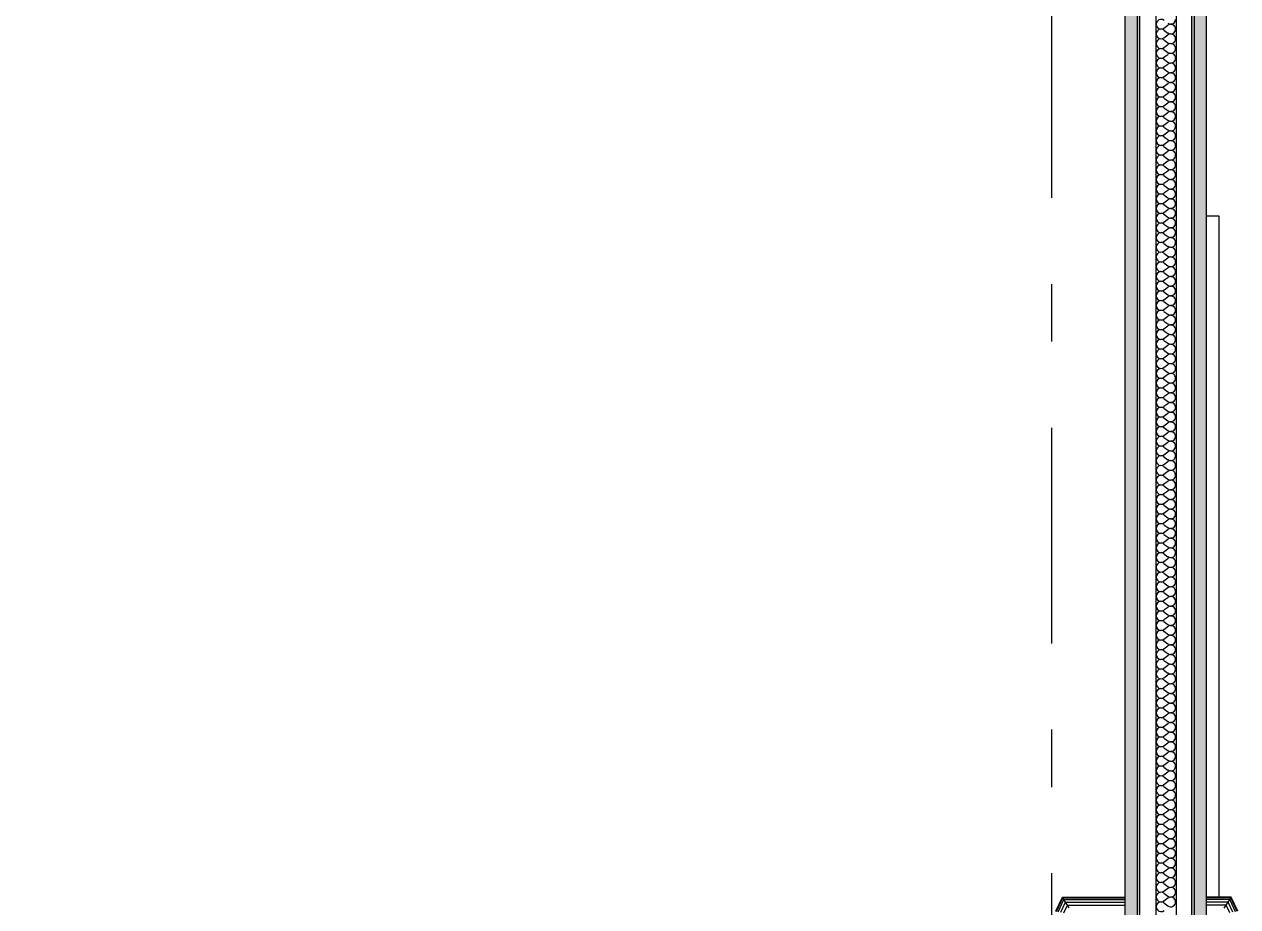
# Model space of a CAD drawing. Header units: millimetres. Extents: x -48147 to 1436659, y -488302 to 18123.
# Drawn here: x 1416074 to 1417564, y -473605 to -472522 of the extents above; entities that cross this region are included whole.
import ezdxf
from ezdxf.enums import TextEntityAlignment as Align

# ---------------------------------------------------------------- set-up
doc = ezdxf.new("R2010")
doc.units = ezdxf.units.MM
doc.header["$MEASUREMENT"] = 0
doc.linetypes.add('Double Dashed', pattern=[546.805537, 264.583325, -105.833328, 70.555556, -105.833328])
doc.linetypes.add('Wipeout_Contour', pattern=[1000, 0, -1000])
for name, color, linetype in [('New_A-15-MG_Structural_Grid_Phase_2', 7, 'Continuous'), ('New_A-25-M_Wall_Int', 7, 'Continuous'), ('New_A-95-D_1_20', 7, 'Continuous'), ('New_ArchiCAD Doors', 7, 'Continuous')]:
    doc.layers.add(name, color=color, linetype=linetype)
for name, color, linetype, lineweight, true_color in [('New_A-15-MG_Structural_Grid_Phase_2_Pen_No__222', 7, 'Continuous', 13, 0x65af33), ('New_A-25-M_Wall_Int_Pen_No__107', 7, 'Continuous', 15, 0xa6a6a6), ('New_ArchiCAD Doors_Pen_No__63', 7, 'Continuous', 20, 0x606060)]:
    doc.layers.add(name, color=color, linetype=linetype, lineweight=lineweight, true_color=true_color)
for name, color, linetype, lineweight in [('New_A-25-M_Wall_Int_Pen_No__1', 7, 'Continuous', 13), ('New_A-95-D_1_20_Pen_No__1', 7, 'Continuous', 13), ('New_ArchiCAD Doors_Pen_No__3', 7, 'Continuous', 18), ('New_ArchiCAD Doors_Pen_No__93', 8, 'Continuous', 13)]:
    doc.layers.add(name, color=color, linetype=linetype, lineweight=lineweight)
doc.styles.add('GENERATED_STYLE_1', font='')
doc.styles.add('GENERATED_STYLE_2', font='')
doc.styles.get('GENERATED_STYLE_1').set_extended_font_data('Arial')
doc.styles.get('GENERATED_STYLE_2').set_extended_font_data('Swis721 BT')
doc.dimstyles.new('GENERATED_STYLE__4', dxfattribs={"dimtxt": 125, "dimasz": 47.5, "dimexe": 0.18, "dimexo": 50, "dimgap": 0.09, "dimtad": 1, "dimdec": 0, "dimzin": 0, "dimdsep": 46, "dimtxsty": 'GENERATED_STYLE_1', "dimblk": 'ARROWHEAD_2', "dimblk1": 'ARROWHEAD_2', "dimblk2": 'ARROWHEAD_2', "dimcen": 0.09, "dimclrd": 7, "dimclre": 7, "dimclrt": 7, "dimadec": 0, "dimazin": 0, "dimtfac": 1, "dimtdec": 4, "dimtmove": 0, "dimatfit": 3, "dimfxl": 1, "dimtolj": 1, "dimtzin": 0, "dimarcsym": 0})

# ---------------------------------------------------------------- blocks, each defined once
blk = doc.blocks.new('Section Elem_195_2', base_point=(1424163.9, -483032.8))
at = {"color": 254, "linetype": 'Wipeout_Contour', "lineweight": 0, "ltscale": 50714756.42789823}
blk.add_wipeout([(1413335.4, -471907.8), (1417385.4, -471907.8), (1417385.4, -471932.8), (1413335.4, -471932.8), (1413335.4, -474014.8), (1413356.7, -474014.8), (1413356.7, -474032.8), (1413335.4, -474032.8), (1413335.4, -474932.8), (1417425.4, -474932.8), (1417425.4, -474232.8), (1417348.8, -474232.8), (1417340.8, -474215.6), (1417340.8, -473611), (1417348.8, -473593.8), (1417425.4, -473593.8), (1417425.4, -471639.4), (1413462.3, -471639.4), (1413462.3, -471627.6), (1417425.4, -471627.6), (1417425.4, -471344.6), (1413462.3, -471344.6), (1413462.3, -471332.8), (1413412.1, -471332.8), (1413412.1, -471347.8), (1413349.9, -471347.8), (1413342.7, -471350.8), (1413339.7, -471358), (1413339.7, -471765.6), (1413342.7, -471772.8), (1413349.9, -471775.8), (1413412.1, -471775.8), (1413412.1, -471790.8), (1413335.4, -471790.8)], dxfattribs=at).dxf.layer = 'New_A-25-M_Wall_Int'
blk = doc.blocks.new('Section Elem_339_2', base_point=(1424163.9, -483032.8))
at = {"color": 254, "linetype": 'Wipeout_Contour', "lineweight": 0, "ltscale": 5977687.192224037}
blk.add_wipeout([(1417525.4, -472757.8), (1417525.4, -473593.8), (1417541.4, -473593.8), (1417541.4, -472757.8)], dxfattribs=at).dxf.layer = 'New_ArchiCAD Doors'
at = {"layer": 'New_ArchiCAD Doors_Pen_No__63', "linetype": 'Continuous'}
for p, q in [((1417541.4, -472757.8), (1417525.4, -472757.8)), ((1417541.4, -473593.8), (1417541.4, -472757.8))]:
    blk.add_line(p, q, dxfattribs=at)
blk = doc.blocks.new('Section Elem_340_2', base_point=(1424163.9, -483032.8))
at = {"layer": 'New_ArchiCAD Doors_Pen_No__3', "linetype": 'Continuous'}
for p, q in [((1417425.3, -472531.8), (1417425.3, -472595.8)), ((1417425.3, -472635.7), (1417425.3, -472699.7)), ((1417425.3, -472739.7), (1417425.3, -472803.6)), ((1417425.3, -472843.6), (1417425.3, -472907.6)), ((1417425.3, -472947.5), (1417425.3, -473011.5)), ((1417425.3, -473051.5), (1417425.3, -473115.4)), ((1417425.3, -473155.4), (1417425.3, -473219.3)), ((1417425.3, -473259.3), (1417425.3, -473323.3)), ((1417425.3, -473363.3), (1417425.3, -473427.2)), ((1417425.3, -473467.2), (1417425.3, -473531.1))]:
    blk.add_line(p, q, dxfattribs=at)
at = {"color": 254, "linetype": 'Wipeout_Contour', "lineweight": 0, "ltscale": 5977556.214615133}
blk.add_wipeout([(1417350.4, -473613.1), (1417354.1, -473613.9), (1417357.2, -473607.1), (1417354.9, -473603.5)], dxfattribs=at).dxf.layer = 'New_ArchiCAD Doors'
at = {"color": 254, "linetype": 'Wipeout_Contour', "lineweight": 0, "ltscale": 5978302.111514271}
blk.add_wipeout([(1417547.6, -473607.1), (1417550.8, -473613.9), (1417554.4, -473613.1), (1417549.9, -473603.5)], dxfattribs=at).dxf.layer = 'New_ArchiCAD Doors'
at = {"color": 254, "linetype": 'Wipeout_Contour', "lineweight": 0, "ltscale": 5977542.123532491}
blk.add_wipeout([(1417346.8, -473612.3), (1417350.4, -473613.1), (1417354.9, -473603.5), (1417352.6, -473599.8)], dxfattribs=at).dxf.layer = 'New_ArchiCAD Doors'
at = {"color": 254, "linetype": 'Wipeout_Contour', "lineweight": 0, "ltscale": 5978310.538106339}
blk.add_wipeout([(1417549.9, -473603.5), (1417554.4, -473613.1), (1417558.1, -473612.3), (1417552.2, -473599.8)], dxfattribs=at).dxf.layer = 'New_ArchiCAD Doors'
at = {"color": 254, "linetype": 'Wipeout_Contour', "lineweight": 0, "ltscale": 5977529.010577207}
blk.add_wipeout([(1417343.7, -473611.6), (1417346.8, -473612.3), (1417352.6, -473599.8), (1417350.6, -473596.7)], dxfattribs=at).dxf.layer = 'New_ArchiCAD Doors'
at = {"color": 254, "linetype": 'Wipeout_Contour', "lineweight": 0, "ltscale": 5978318.374092672}
blk.add_wipeout([(1417552.2, -473599.8), (1417558.1, -473612.3), (1417561.2, -473611.6), (1417554.2, -473596.7)], dxfattribs=at).dxf.layer = 'New_ArchiCAD Doors'
at = {"color": 254, "linetype": 'Wipeout_Contour', "lineweight": 0, "ltscale": 5977689.866631036}
blk.add_wipeout([(1417425.4, -473603.5), (1417354.9, -473603.5), (1417357.2, -473607.1), (1417425.4, -473607.1)], dxfattribs=at).dxf.layer = 'New_ArchiCAD Doors'
at = {"color": 254, "linetype": 'Wipeout_Contour', "lineweight": 0, "ltscale": 5978245.148884841}
blk.add_wipeout([(1417525.4, -473607.1), (1417547.6, -473607.1), (1417549.9, -473603.5), (1417525.4, -473603.5)], dxfattribs=at).dxf.layer = 'New_ArchiCAD Doors'
at = {"color": 254, "linetype": 'Wipeout_Contour', "lineweight": 0, "ltscale": 5977666.019680269}
blk.add_wipeout([(1417349.3, -473594.6), (1417350.6, -473596.7), (1417425.4, -473596.7), (1417425.4, -473594.6)], dxfattribs=at).dxf.layer = 'New_ArchiCAD Doors'
at = {"color": 254, "linetype": 'Wipeout_Contour', "lineweight": 0, "ltscale": 5978244.532917762}
blk.add_wipeout([(1417555.6, -473594.6), (1417525.4, -473594.6), (1417525.4, -473596.7), (1417554.2, -473596.7)], dxfattribs=at).dxf.layer = 'New_ArchiCAD Doors'
at = {"color": 254, "linetype": 'Wipeout_Contour', "lineweight": 0, "ltscale": 5977672.493168397}
blk.add_wipeout([(1417425.4, -473599.8), (1417425.4, -473596.7), (1417350.6, -473596.7), (1417352.6, -473599.8)], dxfattribs=at).dxf.layer = 'New_ArchiCAD Doors'
at = {"color": 254, "linetype": 'Wipeout_Contour', "lineweight": 0, "ltscale": 5978244.710515522}
blk.add_wipeout([(1417525.4, -473596.7), (1417525.4, -473599.8), (1417552.2, -473599.8), (1417554.2, -473596.7)], dxfattribs=at).dxf.layer = 'New_ArchiCAD Doors'
at = {"color": 254, "linetype": 'Wipeout_Contour', "lineweight": 0, "ltscale": 5977518.875443991}
blk.add_wipeout([(1417349.3, -473594.6), (1417341.6, -473611.2), (1417343.7, -473611.6), (1417350.6, -473596.7)], dxfattribs=at).dxf.layer = 'New_ArchiCAD Doors'
at = {"color": 254, "linetype": 'Wipeout_Contour', "lineweight": 0, "ltscale": 5978324.418126585}
blk.add_wipeout([(1417555.6, -473594.6), (1417554.2, -473596.7), (1417561.2, -473611.6), (1417563.3, -473611.2)], dxfattribs=at).dxf.layer = 'New_ArchiCAD Doors'
at = {"color": 254, "linetype": 'Wipeout_Contour', "lineweight": 0, "ltscale": 5977680.86703114}
blk.add_wipeout([(1417354.9, -473603.5), (1417425.4, -473603.5), (1417425.4, -473599.8), (1417352.6, -473599.8)], dxfattribs=at).dxf.layer = 'New_ArchiCAD Doors'
at = {"color": 254, "linetype": 'Wipeout_Contour', "lineweight": 0, "ltscale": 5978244.927096295}
blk.add_wipeout([(1417525.4, -473603.5), (1417549.9, -473603.5), (1417552.2, -473599.8), (1417525.4, -473599.8)], dxfattribs=at).dxf.layer = 'New_ArchiCAD Doors'
at = {"color": 254, "linetype": 'Wipeout_Contour', "lineweight": 0, "ltscale": 5977662.432178197}
blk.add_wipeout([(1417425.4, -473593.8), (1417348.8, -473593.8), (1417349.3, -473594.6), (1417425.4, -473594.6)], dxfattribs=at).dxf.layer = 'New_ArchiCAD Doors'
at = {"color": 254, "linetype": 'Wipeout_Contour', "lineweight": 0, "ltscale": 5978244.420300364}
blk.add_wipeout([(1417525.4, -473594.6), (1417555.6, -473594.6), (1417556.1, -473593.8), (1417525.4, -473593.8)], dxfattribs=at).dxf.layer = 'New_ArchiCAD Doors'
at = {"layer": 'New_ArchiCAD Doors_Pen_No__3', "linetype": 'Continuous'}
blk.add_line((1417425.3, -473571.1), (1417425.3, -473635.1), dxfattribs=at)
at = {"color": 254, "linetype": 'Wipeout_Contour', "lineweight": 0, "ltscale": 5977513.266681656}
blk.add_wipeout([(1417340.8, -473611), (1417341.6, -473611.2), (1417349.3, -473594.6), (1417348.8, -473593.8)], dxfattribs=at).dxf.layer = 'New_ArchiCAD Doors'
at = {"color": 254, "linetype": 'Wipeout_Contour', "lineweight": 0, "ltscale": 5978327.737841712}
blk.add_wipeout([(1417564.1, -473611), (1417556.1, -473593.8), (1417555.6, -473594.6), (1417563.3, -473611.2)], dxfattribs=at).dxf.layer = 'New_ArchiCAD Doors'
at = {"layer": 'New_ArchiCAD Doors_Pen_No__93', "linetype": 'Continuous'}
for p, q in [((1417340.8, -473611), (1417348.8, -473593.8)), ((1417341.6, -473611.2), (1417349.3, -473594.6)), ((1417343.7, -473611.6), (1417350.6, -473596.7)), ((1417346.8, -473612.3), (1417352.6, -473599.8)), ((1417348.8, -473593.8), (1417425.4, -473593.8)), ((1417349.3, -473594.6), (1417348.8, -473593.8)), ((1417349.3, -473594.6), (1417425.4, -473594.6)), ((1417350.6, -473596.7), (1417349.3, -473594.6)), ((1417350.4, -473613.1), (1417354.9, -473603.5)), ((1417350.6, -473596.7), (1417425.4, -473596.7)), ((1417352.6, -473599.8), (1417350.6, -473596.7)), ((1417354.9, -473603.5), (1417352.6, -473599.8)), ((1417352.6, -473599.8), (1417425.4, -473599.8)), ((1417354.9, -473603.5), (1417425.4, -473603.5)), ((1417357.2, -473607.1), (1417354.9, -473603.5)), ((1417556.1, -473593.8), (1417525.4, -473593.8)), ((1417555.6, -473594.6), (1417525.4, -473594.6)), ((1417554.2, -473596.7), (1417525.4, -473596.7)), ((1417552.2, -473599.8), (1417525.4, -473599.8)), ((1417549.9, -473603.5), (1417525.4, -473603.5)), ((1417547.6, -473607.1), (1417549.9, -473603.5)), ((1417549.9, -473603.5), (1417552.2, -473599.8)), ((1417554.4, -473613.1), (1417549.9, -473603.5)), ((1417552.2, -473599.8), (1417554.2, -473596.7)), ((1417558.1, -473612.3), (1417552.2, -473599.8)), ((1417554.2, -473596.7), (1417555.6, -473594.6)), ((1417561.2, -473611.6), (1417554.2, -473596.7)), ((1417555.6, -473594.6), (1417556.1, -473593.8)), ((1417563.3, -473611.2), (1417555.6, -473594.6)), ((1417564.1, -473611), (1417556.1, -473593.8))]:
    blk.add_line(p, q, dxfattribs=at)
blk = doc.blocks.new('*X370', base_point=(1424163.9, -483032.8))
at = {"layer": 'New_A-25-M_Wall_Int_Pen_No__107', "linetype": 'Continuous'}
for p, q in [((1417473.5, -472526.8), (1417478.3, -472523.3)), ((1417473.5, -472529.2), (1417478.3, -472532.8)), ((1417473.5, -472538.7), (1417478.3, -472535.2)), ((1417473.5, -472541.1), (1417478.3, -472544.7)), ((1417473.5, -472550.7), (1417478.3, -472547.1)), ((1417473.5, -472553), (1417478.3, -472556.6)), ((1417473.5, -472562.6), (1417478.3, -472559)), ((1417473.5, -472564.9), (1417478.3, -472568.5)), ((1417473.5, -472574.5), (1417478.3, -472570.9)), ((1417473.5, -472576.8), (1417478.3, -472580.4)), ((1417473.5, -472586.4), (1417478.3, -472582.8)), ((1417473.5, -472588.7), (1417478.3, -472592.3)), ((1417473.5, -472598.3), (1417478.3, -472594.7)), ((1417473.5, -472600.7), (1417478.3, -472604.2)), ((1417473.5, -472610.2), (1417478.3, -472606.6)), ((1417473.5, -472612.6), (1417478.3, -472616.1)), ((1417473.5, -472622.1), (1417478.3, -472618.5)), ((1417473.5, -472624.5), (1417478.3, -472628)), ((1417473.5, -472634), (1417478.3, -472630.4)), ((1417473.5, -472636.4), (1417478.3, -472639.9)), ((1417473.5, -472645.9), (1417478.3, -472642.3)), ((1417473.5, -472648.3), (1417478.3, -472651.8)), ((1417473.5, -472657.8), (1417478.3, -472654.2)), ((1417473.5, -472660.2), (1417478.3, -472663.7)), ((1417473.5, -472669.7), (1417478.3, -472666.1)), ((1417473.5, -472672.1), (1417478.3, -472675.7)), ((1417473.5, -472681.6), (1417478.3, -472678)), ((1417473.5, -472684), (1417478.3, -472687.6)), ((1417473.5, -472693.5), (1417478.3, -472689.9)), ((1417473.5, -472695.9), (1417478.3, -472699.5)), ((1417473.5, -472705.4), (1417478.3, -472701.8)), ((1417473.5, -472707.8), (1417478.3, -472711.4)), ((1417473.5, -472717.3), (1417478.3, -472713.7)), ((1417473.5, -472719.7), (1417478.3, -472723.3)), ((1417473.5, -472729.2), (1417478.3, -472725.7)), ((1417473.5, -472731.6), (1417478.3, -472735.2)), ((1417473.5, -472741.1), (1417478.3, -472737.6)), ((1417473.5, -472743.5), (1417478.3, -472747.1)), ((1417473.5, -472753), (1417478.3, -472749.5)), ((1417473.5, -472755.4), (1417478.3, -472759)), ((1417473.5, -472764.9), (1417478.3, -472761.4)), ((1417473.5, -472767.3), (1417478.3, -472770.9)), ((1417473.5, -472776.8), (1417478.3, -472773.3)), ((1417473.5, -472779.2), (1417478.3, -472782.8)), ((1417473.5, -472788.7), (1417478.3, -472785.2)), ((1417473.5, -472791.1), (1417478.3, -472794.7)), ((1417473.5, -472800.7), (1417478.3, -472797.1)), ((1417473.5, -472803), (1417478.3, -472806.6)), ((1417473.5, -472812.6), (1417478.3, -472809)), ((1417473.5, -472814.9), (1417478.3, -472818.5)), ((1417473.5, -472824.5), (1417478.3, -472820.9)), ((1417473.5, -472826.8), (1417478.3, -472830.4)), ((1417473.5, -472836.4), (1417478.3, -472832.8)), ((1417473.5, -472838.7), (1417478.3, -472842.3)), ((1417473.5, -472848.3), (1417478.3, -472844.7)), ((1417473.5, -472850.7), (1417478.3, -472854.2)), ((1417473.5, -472860.2), (1417478.3, -472856.6)), ((1417473.5, -472862.6), (1417478.3, -472866.1)), ((1417473.5, -472872.1), (1417478.3, -472868.5)), ((1417473.5, -472874.5), (1417478.3, -472878)), ((1417473.5, -472884), (1417478.3, -472880.4)), ((1417473.5, -472886.4), (1417478.3, -472889.9)), ((1417473.5, -472895.9), (1417478.3, -472892.3)), ((1417473.5, -472898.3), (1417478.3, -472901.8)), ((1417473.5, -472907.8), (1417478.3, -472904.2)), ((1417473.5, -472910.2), (1417478.3, -472913.7)), ((1417473.5, -472919.7), (1417478.3, -472916.1)), ((1417473.5, -472922.1), (1417478.3, -472925.7)), ((1417473.5, -472931.6), (1417478.3, -472928)), ((1417473.5, -472934), (1417478.3, -472937.6)), ((1417473.5, -472943.5), (1417478.3, -472939.9)), ((1417473.5, -472945.9), (1417478.3, -472949.5)), ((1417473.5, -472955.4), (1417478.3, -472951.8)), ((1417473.5, -472957.8), (1417478.3, -472961.4)), ((1417473.5, -472967.3), (1417478.3, -472963.7)), ((1417473.5, -472969.7), (1417478.3, -472973.3)), ((1417473.5, -472979.2), (1417478.3, -472975.7)), ((1417473.5, -472981.6), (1417478.3, -472985.2)), ((1417473.5, -472991.1), (1417478.3, -472987.6)), ((1417473.5, -472993.5), (1417478.3, -472997.1)), ((1417473.5, -473003), (1417478.3, -472999.5)), ((1417473.5, -473005.4), (1417478.3, -473009)), ((1417473.5, -473014.9), (1417478.3, -473011.4)), ((1417473.5, -473017.3), (1417478.3, -473020.9)), ((1417473.5, -473026.8), (1417478.3, -473023.3)), ((1417473.5, -473029.2), (1417478.3, -473032.8)), ((1417473.5, -473038.7), (1417478.3, -473035.2)), ((1417473.5, -473041.1), (1417478.3, -473044.7)), ((1417473.5, -473050.7), (1417478.3, -473047.1)), ((1417473.5, -473053), (1417478.3, -473056.6)), ((1417473.5, -473062.6), (1417478.3, -473059)), ((1417473.5, -473064.9), (1417478.3, -473068.5)), ((1417473.5, -473074.5), (1417478.3, -473070.9)), ((1417473.5, -473076.8), (1417478.3, -473080.4)), ((1417473.5, -473086.4), (1417478.3, -473082.8)), ((1417473.5, -473088.7), (1417478.3, -473092.3)), ((1417473.5, -473098.3), (1417478.3, -473094.7)), ((1417473.5, -473100.7), (1417478.3, -473104.2)), ((1417473.5, -473110.2), (1417478.3, -473106.6)), ((1417473.5, -473112.6), (1417478.3, -473116.1)), ((1417473.5, -473122.1), (1417478.3, -473118.5)), ((1417473.5, -473124.5), (1417478.3, -473128)), ((1417473.5, -473134), (1417478.3, -473130.4)), ((1417473.5, -473136.4), (1417478.3, -473139.9)), ((1417473.5, -473145.9), (1417478.3, -473142.3)), ((1417473.5, -473148.3), (1417478.3, -473151.8)), ((1417473.5, -473157.8), (1417478.3, -473154.2)), ((1417473.5, -473160.2), (1417478.3, -473163.7)), ((1417473.5, -473169.7), (1417478.3, -473166.1)), ((1417473.5, -473172.1), (1417478.3, -473175.7)), ((1417473.5, -473181.6), (1417478.3, -473178)), ((1417473.5, -473184), (1417478.3, -473187.6)), ((1417473.5, -473193.5), (1417478.3, -473189.9)), ((1417473.5, -473195.9), (1417478.3, -473199.5)), ((1417473.5, -473205.4), (1417478.3, -473201.8)), ((1417473.5, -473207.8), (1417478.3, -473211.4)), ((1417473.5, -473217.3), (1417478.3, -473213.7)), ((1417473.5, -473219.7), (1417478.3, -473223.3)), ((1417473.5, -473229.2), (1417478.3, -473225.7)), ((1417473.5, -473231.6), (1417478.3, -473235.2)), ((1417473.5, -473241.1), (1417478.3, -473237.6)), ((1417473.5, -473243.5), (1417478.3, -473247.1)), ((1417473.5, -473253), (1417478.3, -473249.5)), ((1417473.5, -473255.4), (1417478.3, -473259)), ((1417473.5, -473264.9), (1417478.3, -473261.4)), ((1417473.5, -473267.3), (1417478.3, -473270.9)), ((1417473.5, -473276.8), (1417478.3, -473273.3)), ((1417473.5, -473279.2), (1417478.3, -473282.8)), ((1417473.5, -473288.7), (1417478.3, -473285.2)), ((1417473.5, -473291.1), (1417478.3, -473294.7)), ((1417473.5, -473300.7), (1417478.3, -473297.1)), ((1417473.5, -473303), (1417478.3, -473306.6)), ((1417473.5, -473312.6), (1417478.3, -473309)), ((1417473.5, -473314.9), (1417478.3, -473318.5)), ((1417473.5, -473324.5), (1417478.3, -473320.9)), ((1417473.5, -473326.8), (1417478.3, -473330.4)), ((1417473.5, -473336.4), (1417478.3, -473332.8)), ((1417473.5, -473338.7), (1417478.3, -473342.3)), ((1417473.5, -473348.3), (1417478.3, -473344.7)), ((1417473.5, -473350.7), (1417478.3, -473354.2)), ((1417473.5, -473360.2), (1417478.3, -473356.6)), ((1417473.5, -473362.6), (1417478.3, -473366.1)), ((1417473.5, -473372.1), (1417478.3, -473368.5)), ((1417473.5, -473374.5), (1417478.3, -473378)), ((1417473.5, -473384), (1417478.3, -473380.4)), ((1417473.5, -473386.4), (1417478.3, -473389.9)), ((1417473.5, -473395.9), (1417478.3, -473392.3)), ((1417473.5, -473398.3), (1417478.3, -473401.8)), ((1417473.5, -473407.8), (1417478.3, -473404.2)), ((1417473.5, -473410.2), (1417478.3, -473413.7)), ((1417473.5, -473419.7), (1417478.3, -473416.1)), ((1417473.5, -473422.1), (1417478.3, -473425.7)), ((1417473.5, -473431.6), (1417478.3, -473428)), ((1417473.5, -473434), (1417478.3, -473437.6)), ((1417473.5, -473443.5), (1417478.3, -473439.9)), ((1417473.5, -473445.9), (1417478.3, -473449.5)), ((1417473.5, -473455.4), (1417478.3, -473451.8)), ((1417473.5, -473457.8), (1417478.3, -473461.4)), ((1417473.5, -473467.3), (1417478.3, -473463.7)), ((1417473.5, -473469.7), (1417478.3, -473473.3)), ((1417473.5, -473479.2), (1417478.3, -473475.7)), ((1417473.5, -473481.6), (1417478.3, -473485.2)), ((1417473.5, -473491.1), (1417478.3, -473487.6)), ((1417473.5, -473493.5), (1417478.3, -473497.1)), ((1417473.5, -473503), (1417478.3, -473499.5)), ((1417473.5, -473505.4), (1417478.3, -473509)), ((1417473.5, -473514.9), (1417478.3, -473511.4)), ((1417473.5, -473517.3), (1417478.3, -473520.9)), ((1417473.5, -473526.8), (1417478.3, -473523.3)), ((1417473.5, -473529.2), (1417478.3, -473532.8)), ((1417473.5, -473538.7), (1417478.3, -473535.2)), ((1417473.5, -473541.1), (1417478.3, -473544.7)), ((1417473.5, -473550.7), (1417478.3, -473547.1)), ((1417473.5, -473553), (1417478.3, -473556.6)), ((1417473.5, -473562.6), (1417478.3, -473559)), ((1417473.5, -473564.9), (1417478.3, -473568.5)), ((1417473.5, -473574.5), (1417478.3, -473570.9)), ((1417473.5, -473576.8), (1417478.3, -473580.4)), ((1417473.5, -473586.4), (1417478.3, -473582.8)), ((1417473.5, -473588.7), (1417478.3, -473592.3)), ((1417473.5, -473598.3), (1417478.3, -473594.7)), ((1417473.5, -473600.7), (1417478.3, -473604.2))]:
    blk.add_line(p, q, dxfattribs=at)
for centre, start, end in [((1417470, -472522.1), 53.1301, 306.8699), ((1417481.9, -472516.1), 233.1301, 0), ((1417470, -472534), 53.1301, 306.8699), ((1417481.9, -472528), 0, 126.8699), ((1417481.9, -472528), 233.1301, 0), ((1417481.9, -472539.9), 0, 126.8699), ((1417470, -472545.9), 53.1301, 306.8699), ((1417481.9, -472539.9), 233.1301, 0), ((1417481.9, -472551.8), 0, 126.8699), ((1417470, -472557.8), 53.1301, 306.8699), ((1417470, -472569.7), 53.1301, 306.8699), ((1417481.9, -472551.8), 233.1301, 0), ((1417481.9, -472563.7), 0, 126.8699), ((1417481.9, -472563.7), 233.1301, 0), ((1417470, -472581.6), 53.1301, 306.8699), ((1417481.9, -472575.7), 0, 126.8699), ((1417481.9, -472575.7), 233.1301, 0), ((1417470, -472593.5), 53.1301, 306.8699), ((1417481.9, -472587.6), 0, 126.8699), ((1417481.9, -472587.6), 233.1301, 0), ((1417481.9, -472599.5), 0, 126.8699), ((1417470, -472605.4), 53.1301, 306.8699), ((1417481.9, -472599.5), 233.1301, 0), ((1417481.9, -472611.4), 0, 126.8699), ((1417470, -472617.3), 53.1301, 306.8699), ((1417470, -472629.2), 53.1301, 306.8699), ((1417481.9, -472611.4), 233.1301, 0), ((1417481.9, -472623.3), 0, 126.8699), ((1417481.9, -472623.3), 233.1301, 0), ((1417470, -472641.1), 53.1301, 306.8699), ((1417481.9, -472635.2), 0, 126.8699), ((1417481.9, -472635.2), 233.1301, 0), ((1417470, -472653), 53.1301, 306.8699), ((1417481.9, -472647.1), 0, 126.8699), ((1417481.9, -472647.1), 233.1301, 0), ((1417481.9, -472659), 0, 126.8699), ((1417470, -472664.9), 53.1301, 306.8699), ((1417481.9, -472659), 233.1301, 0), ((1417481.9, -472670.9), 0, 126.8699), ((1417470, -472676.8), 53.1301, 306.8699), ((1417470, -472688.7), 53.1301, 306.8699), ((1417481.9, -472670.9), 233.1301, 0), ((1417481.9, -472682.8), 0, 126.8699), ((1417481.9, -472682.8), 233.1301, 0), ((1417470, -472700.7), 53.1301, 306.8699), ((1417481.9, -472694.7), 0, 126.8699), ((1417481.9, -472694.7), 233.1301, 0), ((1417470, -472712.6), 53.1301, 306.8699), ((1417481.9, -472706.6), 0, 126.8699), ((1417481.9, -472706.6), 233.1301, 0), ((1417481.9, -472718.5), 0, 126.8699), ((1417470, -472724.5), 53.1301, 306.8699), ((1417481.9, -472718.5), 233.1301, 0), ((1417481.9, -472730.4), 0, 126.8699), ((1417470, -472736.4), 53.1301, 306.8699), ((1417470, -472748.3), 53.1301, 306.8699), ((1417481.9, -472730.4), 233.1301, 0), ((1417481.9, -472742.3), 0, 126.8699), ((1417481.9, -472742.3), 233.1301, 0), ((1417470, -472760.2), 53.1301, 306.8699), ((1417481.9, -472754.2), 0, 126.8699), ((1417481.9, -472754.2), 233.1301, 0), ((1417470, -472772.1), 53.1301, 306.8699), ((1417481.9, -472766.1), 0, 126.8699), ((1417481.9, -472766.1), 233.1301, 0), ((1417481.9, -472778), 0, 126.8699), ((1417470, -472784), 53.1301, 306.8699), ((1417481.9, -472778), 233.1301, 0), ((1417481.9, -472789.9), 0, 126.8699), ((1417470, -472795.9), 53.1301, 306.8699), ((1417470, -472807.8), 53.1301, 306.8699), ((1417481.9, -472789.9), 233.1301, 0), ((1417481.9, -472801.8), 0, 126.8699), ((1417481.9, -472801.8), 233.1301, 0), ((1417470, -472819.7), 53.1301, 306.8699), ((1417481.9, -472813.7), 0, 126.8699), ((1417481.9, -472813.7), 233.1301, 0), ((1417470, -472831.6), 53.1301, 306.8699), ((1417481.9, -472825.7), 0, 126.8699), ((1417481.9, -472825.7), 233.1301, 0), ((1417481.9, -472837.6), 0, 126.8699), ((1417470, -472843.5), 53.1301, 306.8699), ((1417481.9, -472837.6), 233.1301, 0), ((1417481.9, -472849.5), 0, 126.8699), ((1417470, -472855.4), 53.1301, 306.8699), ((1417470, -472867.3), 53.1301, 306.8699), ((1417481.9, -472849.5), 233.1301, 0), ((1417481.9, -472861.4), 0, 126.8699), ((1417481.9, -472861.4), 233.1301, 0), ((1417470, -472879.2), 53.1301, 306.8699), ((1417481.9, -472873.3), 0, 126.8699), ((1417481.9, -472873.3), 233.1301, 0), ((1417470, -472891.1), 53.1301, 306.8699), ((1417481.9, -472885.2), 0, 126.8699), ((1417481.9, -472885.2), 233.1301, 0), ((1417481.9, -472897.1), 0, 126.8699), ((1417470, -472903), 53.1301, 306.8699), ((1417481.9, -472897.1), 233.1301, 0), ((1417481.9, -472909), 0, 126.8699), ((1417470, -472914.9), 53.1301, 306.8699), ((1417470, -472926.8), 53.1301, 306.8699), ((1417481.9, -472909), 233.1301, 0), ((1417481.9, -472920.9), 0, 126.8699), ((1417481.9, -472920.9), 233.1301, 0), ((1417470, -472938.7), 53.1301, 306.8699), ((1417481.9, -472932.8), 0, 126.8699), ((1417481.9, -472932.8), 233.1301, 0), ((1417470, -472950.7), 53.1301, 306.8699), ((1417481.9, -472944.7), 0, 126.8699), ((1417481.9, -472944.7), 233.1301, 0), ((1417481.9, -472956.6), 0, 126.8699), ((1417470, -472962.6), 53.1301, 306.8699), ((1417481.9, -472956.6), 233.1301, 0), ((1417481.9, -472968.5), 0, 126.8699), ((1417470, -472974.5), 53.1301, 306.8699), ((1417470, -472986.4), 53.1301, 306.8699), ((1417481.9, -472968.5), 233.1301, 0), ((1417481.9, -472980.4), 0, 126.8699), ((1417481.9, -472980.4), 233.1301, 0), ((1417470, -472998.3), 53.1301, 306.8699), ((1417481.9, -472992.3), 0, 126.8699), ((1417481.9, -472992.3), 233.1301, 0), ((1417470, -473010.2), 53.1301, 306.8699), ((1417481.9, -473004.2), 0, 126.8699), ((1417481.9, -473004.2), 233.1301, 0), ((1417481.9, -473016.1), 0, 126.8699), ((1417470, -473022.1), 53.1301, 306.8699), ((1417481.9, -473016.1), 233.1301, 0), ((1417481.9, -473028), 0, 126.8699), ((1417470, -473034), 53.1301, 306.8699), ((1417470, -473045.9), 53.1301, 306.8699), ((1417481.9, -473028), 233.1301, 0), ((1417481.9, -473039.9), 0, 126.8699), ((1417481.9, -473039.9), 233.1301, 0), ((1417470, -473057.8), 53.1301, 306.8699), ((1417481.9, -473051.8), 0, 126.8699), ((1417481.9, -473051.8), 233.1301, 0), ((1417470, -473069.7), 53.1301, 306.8699), ((1417481.9, -473063.7), 0, 126.8699), ((1417481.9, -473063.7), 233.1301, 0), ((1417481.9, -473075.7), 0, 126.8699), ((1417470, -473081.6), 53.1301, 306.8699), ((1417481.9, -473075.7), 233.1301, 0), ((1417481.9, -473087.6), 0, 126.8699), ((1417470, -473093.5), 53.1301, 306.8699), ((1417470, -473105.4), 53.1301, 306.8699), ((1417481.9, -473087.6), 233.1301, 0), ((1417481.9, -473099.5), 0, 126.8699), ((1417481.9, -473099.5), 233.1301, 0), ((1417470, -473117.3), 53.1301, 306.8699), ((1417481.9, -473111.4), 0, 126.8699), ((1417481.9, -473111.4), 233.1301, 0), ((1417470, -473129.2), 53.1301, 306.8699), ((1417481.9, -473123.3), 0, 126.8699), ((1417481.9, -473123.3), 233.1301, 0), ((1417481.9, -473135.2), 0, 126.8699), ((1417470, -473141.1), 53.1301, 306.8699), ((1417481.9, -473135.2), 233.1301, 0), ((1417481.9, -473147.1), 0, 126.8699), ((1417470, -473153), 53.1301, 306.8699), ((1417470, -473164.9), 53.1301, 306.8699), ((1417481.9, -473147.1), 233.1301, 0), ((1417481.9, -473159), 0, 126.8699), ((1417481.9, -473159), 233.1301, 0), ((1417470, -473176.8), 53.1301, 306.8699), ((1417481.9, -473170.9), 0, 126.8699), ((1417481.9, -473170.9), 233.1301, 0), ((1417470, -473188.7), 53.1301, 306.8699), ((1417481.9, -473182.8), 0, 126.8699), ((1417481.9, -473182.8), 233.1301, 0), ((1417481.9, -473194.7), 0, 126.8699), ((1417470, -473200.7), 53.1301, 306.8699), ((1417481.9, -473194.7), 233.1301, 0), ((1417481.9, -473206.6), 0, 126.8699), ((1417470, -473212.6), 53.1301, 306.8699), ((1417470, -473224.5), 53.1301, 306.8699), ((1417481.9, -473206.6), 233.1301, 0), ((1417481.9, -473218.5), 0, 126.8699), ((1417481.9, -473218.5), 233.1301, 0), ((1417470, -473236.4), 53.1301, 306.8699), ((1417481.9, -473230.4), 0, 126.8699), ((1417481.9, -473230.4), 233.1301, 0), ((1417470, -473248.3), 53.1301, 306.8699), ((1417481.9, -473242.3), 0, 126.8699), ((1417481.9, -473242.3), 233.1301, 0), ((1417481.9, -473254.2), 0, 126.8699), ((1417470, -473260.2), 53.1301, 306.8699), ((1417481.9, -473254.2), 233.1301, 0), ((1417481.9, -473266.1), 0, 126.8699), ((1417470, -473272.1), 53.1301, 306.8699), ((1417470, -473284), 53.1301, 306.8699), ((1417481.9, -473266.1), 233.1301, 0), ((1417481.9, -473278), 0, 126.8699), ((1417481.9, -473278), 233.1301, 0), ((1417470, -473295.9), 53.1301, 306.8699), ((1417481.9, -473289.9), 0, 126.8699), ((1417481.9, -473289.9), 233.1301, 0), ((1417470, -473307.8), 53.1301, 306.8699), ((1417481.9, -473301.8), 0, 126.8699), ((1417481.9, -473301.8), 233.1301, 0), ((1417481.9, -473313.7), 0, 126.8699), ((1417470, -473319.7), 53.1301, 306.8699), ((1417481.9, -473313.7), 233.1301, 0), ((1417481.9, -473325.7), 0, 126.8699), ((1417470, -473331.6), 53.1301, 306.8699), ((1417470, -473343.5), 53.1301, 306.8699), ((1417481.9, -473325.7), 233.1301, 0), ((1417481.9, -473337.6), 0, 126.8699), ((1417481.9, -473337.6), 233.1301, 0), ((1417470, -473355.4), 53.1301, 306.8699), ((1417481.9, -473349.5), 0, 126.8699), ((1417481.9, -473349.5), 233.1301, 0), ((1417470, -473367.3), 53.1301, 306.8699), ((1417481.9, -473361.4), 0, 126.8699), ((1417481.9, -473361.4), 233.1301, 0), ((1417481.9, -473373.3), 0, 126.8699), ((1417470, -473379.2), 53.1301, 306.8699), ((1417481.9, -473373.3), 233.1301, 0), ((1417481.9, -473385.2), 0, 126.8699), ((1417470, -473391.1), 53.1301, 306.8699), ((1417470, -473403), 53.1301, 306.8699), ((1417481.9, -473385.2), 233.1301, 0), ((1417481.9, -473397.1), 0, 126.8699), ((1417481.9, -473397.1), 233.1301, 0), ((1417470, -473414.9), 53.1301, 306.8699), ((1417481.9, -473409), 0, 126.8699), ((1417481.9, -473409), 233.1301, 0), ((1417470, -473426.8), 53.1301, 306.8699), ((1417481.9, -473420.9), 0, 126.8699), ((1417481.9, -473420.9), 233.1301, 0), ((1417481.9, -473432.8), 0, 126.8699), ((1417470, -473438.7), 53.1301, 306.8699), ((1417481.9, -473432.8), 233.1301, 0), ((1417481.9, -473444.7), 0, 126.8699), ((1417470, -473450.7), 53.1301, 306.8699), ((1417470, -473462.6), 53.1301, 306.8699), ((1417481.9, -473444.7), 233.1301, 0), ((1417481.9, -473456.6), 0, 126.8699), ((1417481.9, -473456.6), 233.1301, 0), ((1417470, -473474.5), 53.1301, 306.8699), ((1417481.9, -473468.5), 0, 126.8699), ((1417481.9, -473468.5), 233.1301, 0), ((1417470, -473486.4), 53.1301, 306.8699), ((1417481.9, -473480.4), 0, 126.8699), ((1417481.9, -473480.4), 233.1301, 0), ((1417481.9, -473492.3), 0, 126.8699), ((1417470, -473498.3), 53.1301, 306.8699), ((1417481.9, -473492.3), 233.1301, 0), ((1417481.9, -473504.2), 0, 126.8699), ((1417470, -473510.2), 53.1301, 306.8699), ((1417470, -473522.1), 53.1301, 306.8699), ((1417481.9, -473504.2), 233.1301, 0), ((1417481.9, -473516.1), 0, 126.8699), ((1417481.9, -473516.1), 233.1301, 0), ((1417470, -473534), 53.1301, 306.8699), ((1417481.9, -473528), 0, 126.8699), ((1417481.9, -473528), 233.1301, 0), ((1417470, -473545.9), 53.1301, 306.8699), ((1417481.9, -473539.9), 0, 126.8699), ((1417481.9, -473539.9), 233.1301, 0), ((1417481.9, -473551.8), 0, 126.8699), ((1417470, -473557.8), 53.1301, 306.8699), ((1417481.9, -473551.8), 233.1301, 0), ((1417481.9, -473563.7), 0, 126.8699), ((1417470, -473569.7), 53.1301, 306.8699), ((1417470, -473581.6), 53.1301, 306.8699), ((1417481.9, -473563.7), 233.1301, 0), ((1417481.9, -473575.7), 0, 126.8699), ((1417481.9, -473575.7), 233.1301, 0), ((1417470, -473593.5), 53.1301, 306.8699), ((1417481.9, -473587.6), 0, 126.8699), ((1417481.9, -473587.6), 233.1301, 0), ((1417470, -473605.4), 53.1301, 306.8699), ((1417481.9, -473599.5), 0, 126.8699), ((1417481.9, -473599.5), 233.1301, 0)]:
    blk.add_arc(centre, 5.95, start, end, dxfattribs=at)
blk = doc.blocks.new('Section Elem_341_2', base_point=(1424163.9, -483032.8))
at = {"layer": 'New_A-25-M_Wall_Int_Pen_No__107', "linetype": 'Continuous'}
blk.add_hatch(color=256, dxfattribs=at).paths.add_polyline_path([(1417425.4, -471087.8), (1417425.4, -474932.8), (1417440.4, -474932.8), (1417440.4, -471087.8)])
at = {"layer": 'New_A-25-M_Wall_Int_Pen_No__107', "linetype": 'Continuous', "lineweight": 0, "true_color": 0x535353}
blk.add_hatch(color=251, dxfattribs=at).paths.add_polyline_path([(1417440.4, -474932.8), (1417443.4, -474932.8), (1417443.4, -471087.8), (1417440.4, -471087.8)])
at = {"layer": 'New_A-25-M_Wall_Int_Pen_No__1', "linetype": 'Continuous'}
for p, q in [((1417425.4, -471182.8), (1417425.4, -474932.8)), ((1417525.4, -472332.8), (1417525.4, -474932.8))]:
    blk.add_line(p, q, dxfattribs=at)
at = {"color": 254, "linetype": 'Wipeout_Contour', "lineweight": 0, "ltscale": 5977178.312665245}
blk.add_wipeout([(1417443.4, -474932.8), (1417463.4, -474932.8), (1417463.4, -471087.8), (1417443.4, -471087.8)], dxfattribs=at).dxf.layer = 'New_A-25-M_Wall_Int'
at = {"layer": 'New_A-25-M_Wall_Int_Pen_No__1', "linetype": 'Continuous'}
for p, q in [((1417440.4, -471087.8), (1417440.4, -474932.8)), ((1417443.4, -471087.8), (1417443.4, -474932.8))]:
    blk.add_line(p, q, dxfattribs=at)
at = {"color": 254, "linetype": 'Wipeout_Contour', "lineweight": 0, "ltscale": 5977263.68468339}
blk.add_wipeout([(1417463.4, -474932.8), (1417488.4, -474932.8), (1417488.4, -471087.8), (1417463.4, -471087.8)], dxfattribs=at).dxf.layer = 'New_A-25-M_Wall_Int'
at = {"layer": 'New_A-25-M_Wall_Int_Pen_No__1', "linetype": 'Continuous'}
blk.add_line((1417463.4, -471087.8), (1417463.4, -474932.8), dxfattribs=at)
at = {"layer": 'New_A-25-M_Wall_Int'}
blk.add_blockref('*X370', (1424163.9, -483032.8), dxfattribs=at)
at = {"color": 254, "linetype": 'Wipeout_Contour', "lineweight": 0, "ltscale": 5977347.159658451}
blk.add_wipeout([(1417488.4, -474932.8), (1417507.4, -474932.8), (1417507.4, -471087.8), (1417488.4, -471087.8)], dxfattribs=at).dxf.layer = 'New_A-25-M_Wall_Int'
at = {"layer": 'New_A-25-M_Wall_Int_Pen_No__107', "linetype": 'Continuous', "lineweight": 0, "true_color": 0x535353}
blk.add_hatch(color=251, dxfattribs=at).paths.add_polyline_path([(1417507.4, -474932.8), (1417510.4, -474932.8), (1417510.4, -472332.8), (1417510.4, -472307.8), (1417510.4, -471087.8), (1417507.4, -471087.8)])
at = {"layer": 'New_A-25-M_Wall_Int_Pen_No__107', "linetype": 'Continuous'}
blk.add_hatch(color=256, dxfattribs=at).paths.add_polyline_path([(1417510.4, -474932.8), (1417525.4, -474932.8), (1417525.4, -472332.8), (1417510.4, -472332.8)])
at = {"layer": 'New_A-25-M_Wall_Int_Pen_No__1', "linetype": 'Continuous'}
for p, q in [((1417488.4, -471087.8), (1417488.4, -474932.8)), ((1417507.4, -471087.8), (1417507.4, -474932.8)), ((1417510.4, -472332.8), (1417510.4, -474932.8))]:
    blk.add_line(p, q, dxfattribs=at)
blk = doc.blocks.new('Standard grid marker[2]_2', base_point=(1417335.4, -461628.2))
at = {"layer": 'New_A-15-MG_Structural_Grid_Phase_2_Pen_No__222', "linetype": 'Double Dashed'}
blk.add_line((1417335.4, -462628.2), (1417335.4, -486032.8), dxfattribs=at)
at = {"layer": 'New_A-15-MG_Structural_Grid_Phase_2_Pen_No__222', "style": 'GENERATED_STYLE_2'}
for tag, p in [('AC_MarkerText_1_0', (1417335.4, -461359.7)), ('AC_MarkerText_1_1', (1417335.4, -487264.4))]:
    blk.add_attdef(tag, text='', height=175, rotation=360, dxfattribs=at).set_placement(p, align=Align.MIDDLE_CENTER)
blk = doc.blocks.new('*D506', base_point=(1424163.9, -483032.8))
at = {"layer": 'New_A-95-D_1_20_Pen_No__1', "linetype": 'Continuous'}
for p, q in [((1414210.3, -471332.8), (1414210.3, -471302.2)), ((1414241.5, -471350.8), (1414179, -471314.8)), ((1414257.2, -471332.8), (1413232.2, -471332.8)), ((1414210.3, -474932.8), (1414210.3, -471332.8)), ((1414179, -474914.8), (1414241.5, -474950.8))]:
    blk.add_line(p, q, dxfattribs=at)
at = {"layer": 'New_A-95-D_1_20_Pen_No__1', "insert": (1414185.3, -473347.3), "char_height": 125, "attachment_point": 7, "rotation": 90, "style": 'GENERATED_STYLE_1'}
blk.add_mtext('\\A1;{\\fArial|b0|i0|c0|p34;3,600}', dxfattribs=at)
blk = doc.blocks.new('ARROWHEAD_2')
at = {"color": 0, "linetype": 'Continuous', "lineweight": 0}
for p, q in [((-0.378, -0.655), (0.378, 0.655)), ((0, 0), (-1, 0))]:
    blk.add_line(p, q, dxfattribs=at)

msp = doc.modelspace()

# ---------------------------------------------------------------- block references
at = {"layer": 'New_A-25-M_Wall_Int'}
msp.add_blockref('Section Elem_195_2', (1424163.9, -483032.8), dxfattribs=at)
at = {"layer": 'New_ArchiCAD Doors'}
msp.add_blockref('Section Elem_339_2', (1424163.9, -483032.8), dxfattribs=at)

# ---------------------------------------------------------------- next in the draw order: block references
msp.add_blockref('Section Elem_340_2', (1424163.9, -483032.8), dxfattribs=at)

# ---------------------------------------------------------------- next in the draw order: dimensions: what is measured, and where the dimension line sits
at = {"layer": 'New_A-95-D_1_20', "linetype": 'Continuous'}
dim = msp.add_linear_dim(base=(1414210.3, -471332.8), p1=(1417140.1, -474932.8), p2=(1413182.2, -471332.8), angle=90, dimstyle='GENERATED_STYLE__4', dxfattribs=at)
dim.commit()
dim.dimension.update_dxf_attribs({"geometry": '*D506', "text_midpoint": (1414122.8, -473110.1), "dimtype": 160, "text_rotation": 90})

# ---------------------------------------------------------------- next in the draw order: block references
at = {"layer": 'New_A-25-M_Wall_Int'}
msp.add_blockref('Section Elem_341_2', (1424163.9, -483032.8), dxfattribs=at)

# ---------------------------------------------------------------- next in the draw order: block references
at = {"layer": 'New_A-15-MG_Structural_Grid_Phase_2', "color": 8, "linetype": 'Continuous', "lineweight": 15}
msp.add_blockref('Standard grid marker[2]_2', (1417335.4, -461628.2), dxfattribs=at)

doc.saveas('drawing.dxf')
